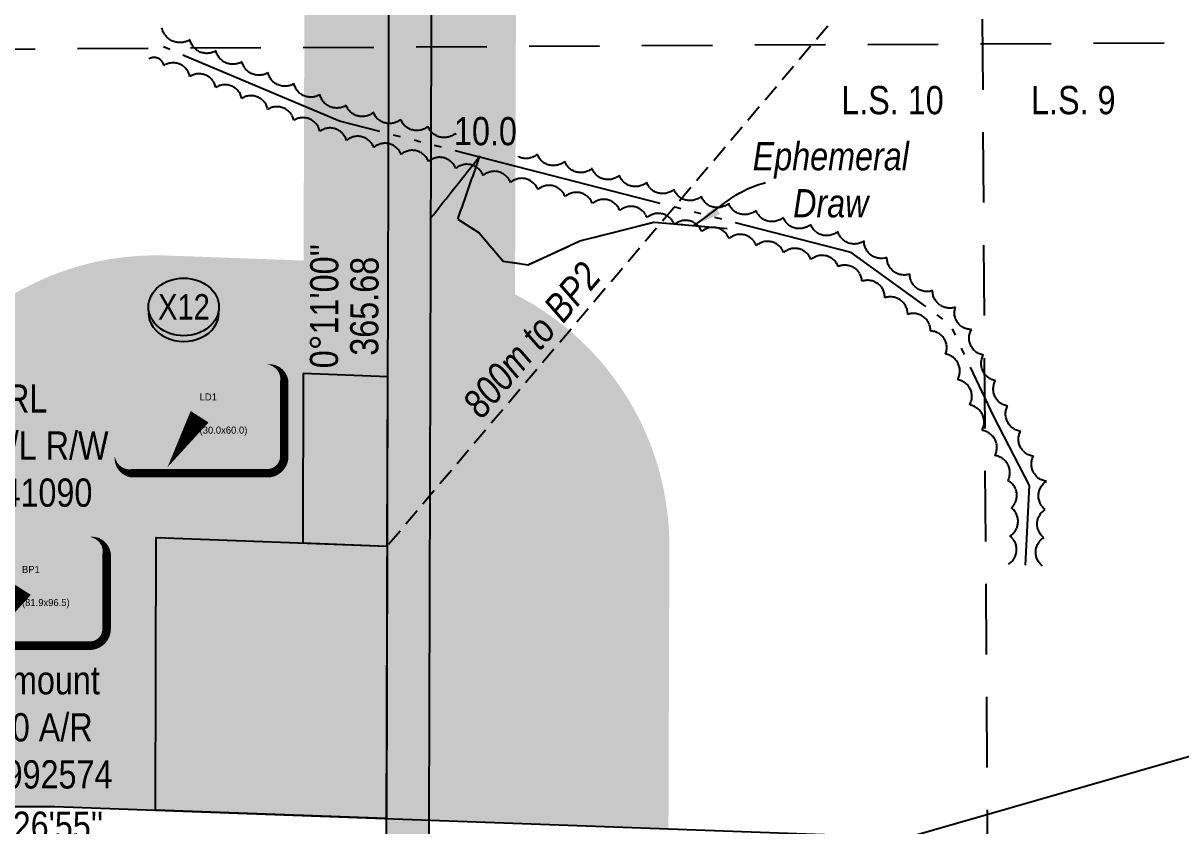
# Model space of a CAD drawing. Extents: x 522868 to 559106, y 6019929 to 6031707.
# Drawn here: x 526740.1 to 527150.3, y 6028995.2 to 6029279.4 of the extents above; entities that cross this region are included whole.
import ezdxf
from ezdxf.enums import TextEntityAlignment as Align

# ---------------------------------------------------------------- set-up
doc = ezdxf.new("R2018")
doc.units = 0
doc.header["$LTSCALE"] = 5
doc.header["$PDSIZE"] = 0.5
for name, pattern in [('0', [1, 1, 0]), ('foc-LSD', [8, 5, -3]), ('foc-SEISMIC', [20.5, 15, -1, 0.5, -1, 0.5, -1, 0.5, -1]), ('foc-TIELINE', [1.875, 1.25, -0.625]), ('foc-TOPO-ephemeral', [6.25, 3.125, -0.625, 0.625, -0.625, 0.625, -0.625])]:
    doc.linetypes.add(name, pattern=pattern)
doc.layers.get('Defpoints').update_dxf_attribs({"color": 9})
for name, color, linetype in [('AS-SEISMIC', 224, 'foc-SEISMIC'), ('F-RW', 190, 'Continuous'), ('L-BD', 7, 'Continuous'), ('L-SECTION-LSD', 7, 'foc-LSD'), ('P-BUFFER-H 30m', 51, 'Continuous'), ('P-CROSSINGS', 250, 'Continuous'), ('P-PROPOSED', 10, 'Continuous'), ('P-PROPOSED-H', 21, 'Continuous'), ('P-TEMP-BLOCKS', 250, 'Continuous'), ('P-TEMP-H', 41, 'Continuous'), ('P-TEMP_WORKSPACE', 46, 'Continuous'), ('T-BUSH', 110, '0'), ('T-DRAW', 143, 'foc-TOPO-ephemeral'), ('T-TIE', 201, 'foc-TIELINE'), ('T-WATER-T', 170, 'Continuous')]:
    doc.layers.add(name, color=color, linetype=linetype)
doc.layers.add('F-AR-T', color=190, linetype='Continuous', lineweight=9)
doc.layers.add('T-TIE-T', color=201, linetype='Continuous', lineweight=18)
doc.styles.add('100L', font='ARIALN.TTF', dxfattribs={"height": 11})
doc.styles.add('80CG', font='ARIALN.TTF', dxfattribs={"height": 10})
doc.styles.add('80L', font='ARIALN.TTF', dxfattribs={"height": 10})
doc.styles.add('80LS', font='ARIALNI.TTF', dxfattribs={"height": 10})
doc.styles.add('Crossing', font='ARIALN.TTF', dxfattribs={"height": 10})
doc.styles.add('foc-LtypeFont', font='ARIALN.TTF', dxfattribs={"height": 7.35})
doc.styles.get("Standard").update_dxf_attribs({"font": 'ARIALN.TTF'})
doc.linetypes.add('foc-TOPO-flowdirection-NOLINE', pattern='A,0,[">",foc-LtypeFont,S=0.3,R=0,X=0,Y=-0.945],-20,[">",foc-LtypeFont,S=0.3,R=0,X=0,Y=-0.945],0', length=20)
doc.dimstyles.new('Compass 5 000', dxfattribs={"dimscale": 5, "dimtxt": 9, "dimasz": 2, "dimexe": 0.2, "dimexo": 0.0625, "dimgap": 0.5, "dimtad": 0, "dimtih": 1, "dimtoh": 1, "dimzin": 0, "dimdsep": 46, "dimtxsty": '80CG', "dimcen": 0.1, "dimse1": 1, "dimse2": 1, "dimclrd": 256, "dimclrt": 256, "dimaunit": 1, "dimadec": 4, "dimazin": 0, "dimtfac": 0.06, "dimtofl": 0, "dimtmove": 0, "dimatfit": 1, "dimfxl": 0.2, "dimtolj": 1, "dimtzin": 0, "dimlwd": -1, "dimarcsym": 0})

# ---------------------------------------------------------------- blocks, each defined once
blk = doc.blocks.new('*D49')
at = {"layer": 'Defpoints', "color": 0, "transparency": 16777216}
for p in [(526694.55, 6028967.43), (526703.87, 6028967.38), (526703.75, 6028947.37)]:
    blk.add_point(p, dxfattribs=at)
at = {"layer": 'F-AR-T', "transparency": 16777216}
for p, q in [((526694.61, 6028977.43), (526694.94, 6029030.04)), ((526694.94, 6029030.04), (526704.94, 6029030.04)), ((526694.36, 6028937.43), (526694.3, 6028927.43))]:
    blk.add_line(p, q, dxfattribs=at)
for points in [[(526692.94, 6028977.44), (526696.28, 6028977.42), (526694.55, 6028967.43)], [(526692.69, 6028937.44), (526696.03, 6028937.42), (526694.42, 6028947.43)]]:
    blk.add_solid(points, dxfattribs=at)
at = {"layer": 'F-AR-T', "transparency": 16777216, "insert": (526739.23, 6029030.04), "char_height": 10, "attachment_point": 5, "style": '80CG'}
blk.add_mtext('\\A1;Paramount\\P20.00 A/R\\PLOC 992574', dxfattribs=at)
blk = doc.blocks.new('*U53')
h = blk.add_hatch(color=191)
edge = h.paths.add_edge_path()
edge.add_line((-24, -20), (24, -20))
edge.add_arc((24, -14), 6, 270, 360)
edge.add_line((30, -14), (30, 12.5))
edge.add_arc((24, 12.5), 6, 0, 90)
edge.add_line((24, 18.5), (-24, 18.5))
edge.add_arc((-24, 12.5), 6, 90, 180)
edge.add_line((-30, 12.5), (-30, -14))
edge.add_arc((-24, -14), 6, 180, 270)
at = {"color": 250, "flags": 128}
blk.add_lwpolyline([(-24, -20, 3, 3, 0), (24, -20, 3, 3, 0.414214), (30, -14, 3, 3, 0), (30, 12.5, 3, 0, 0.414214), (24, 18.5, 0, 0, 0), (-24, 18.5, 0, 0, 0.414214), (-30, 12.5, 0, 0, 0), (-30, -14, 0, 3, 0.414214)], format="xyseb", close=True, dxfattribs=at)
at = {"flags": 128}
blk.add_lwpolyline([(-11.38, -17.89, 0, 7.5, 0), (0, 0, 0, 0, 0)], format="xyseb", dxfattribs=at)
at = {"color": 250, "lineweight": 30, "flags": 104}
blk.add_attdef('TEMP_AREA_W1', text='', height=12, dxfattribs=at).set_placement((0, 8.26), align=Align.MIDDLE_CENTER)
blk.add_attdef('ENTER_TEXT', text='', height=9, dxfattribs=at).set_placement((0, -3.47), align=Align.TOP_CENTER)
blk = doc.blocks.new('xing2')
h = blk.add_hatch(color=50)
h.dxf.hatch_style = 1
edge = h.paths.add_edge_path()
edge.add_ellipse((0, 0), major_axis=(-12.5, 0), ratio=0.816297, start_angle=0, end_angle=360)
h = blk.add_hatch(color=250)
h.dxf.hatch_style = 1
edge = h.paths.add_edge_path()
edge.add_ellipse((0, -2.05), major_axis=(-12.5, 0), ratio=0.816297, start_angle=0, end_angle=180)
edge.add_line((12.5, -2.05), (12.5, 0))
edge.add_ellipse((0, 0), major_axis=(-12.5, 0), ratio=0.816297, start_angle=0, end_angle=180, ccw=False)
edge.add_line((-12.5, 0), (-12.5, -2.05))
at = {"color": 250}
blk.add_ellipse((0, 0), major_axis=(-12.5, 0), ratio=0.816297, dxfattribs=at)
blk.add_ellipse((0, -2.05), major_axis=(-12.5, 0), ratio=0.816297, start_param=0, end_param=3.141593, dxfattribs=at)
at = {"color": 250, "style": 'Crossing'}
blk.add_attdef('CROSSING', text='', height=9, dxfattribs=at).set_placement((0.09, 0.02), align=Align.MIDDLE_CENTER)
at = {"color": 250, "style": 'Crossing', "flags": 1}
for tag, p in [('OWNER', (0.09, -12.49)), ('DESCRIPTION', (0.09, -25.77)), ('LOCATION', (0.09, -39.3)), ('DWG_REF', (0.09, -52.84))]:
    blk.add_attdef(tag, text='', height=9, dxfattribs=at).set_placement(p, align=Align.MIDDLE_CENTER)
blk = doc.blocks.new('*D117')
at = {"layer": 'Defpoints', "color": 0, "transparency": 16777216}
for p in [(526683.54, 6029002.3), (526685.24, 6029002.3), (526685.22, 6028967.32)]:
    blk.add_point(p, dxfattribs=at)
at = {"layer": 'F-RW', "transparency": 16777216}
for p, q in [((526683.54, 6029012.3), (526683.6, 6029129.79)), ((526683.6, 6029129.79), (526693.6, 6029129.79)), ((526683.52, 6028957.32), (526683.51, 6028947.32))]:
    blk.add_line(p, q, dxfattribs=at)
for points in [[(526681.88, 6029012.3), (526685.21, 6029012.3), (526683.54, 6029002.3)], [(526681.85, 6028957.32), (526685.18, 6028957.32), (526683.52, 6028967.32)]]:
    blk.add_solid(points, dxfattribs=at)
at = {"layer": 'F-RW', "transparency": 16777216, "insert": (526733.07, 6029129.79), "char_height": 10, "attachment_point": 5, "style": '80CG'}
blk.add_mtext('\\A1;CNRL\\P35.00 P/L R/W\\PPLA 241090', dxfattribs=at)

msp = doc.modelspace()

# ---------------------------------------------------------------- hatches: boundary and pattern name
at = {"layer": 'P-BUFFER-H 30m'}
h = msp.add_hatch(color=256, dxfattribs=at)
h.dxf.hatch_style = 1
edge = h.paths.add_edge_path()
edge.add_line((526751.29, 6029002.078), (526968.661, 6028994.182))
edge.add_arc((526868.779, 6028997.81), 99.947, 357.91979, 359.8162)
edge.add_line((526968.726, 6028997.49), (526969.036, 6029093.955))
edge.add_arc((526869.089, 6029094.276), 99.947, 359.8162, 423.07251)
edge.add_line((526914.351, 6029183.387), (526914.757, 6029310.012))
edge.add_line((526914.757, 6029310.012), (526920.33, 6029320.715))
edge.add_line((526920.33, 6029320.715), (527165.442, 6029493.5))
edge.add_arc((527159.42, 6029522.873), 29.984, 281.5859, 305.18082)
edge.add_line((527176.696, 6029498.366), (527188.949, 6029507.004))
edge.add_arc((527171.674, 6029531.511), 29.984, 305.18082, 328.77574)
edge.add_line((527197.314, 6029515.968), (527300.335, 6029588.589))
edge.add_line((527300.335, 6029588.589), (527333.437, 6029611.949))
edge.add_arc((527327.38, 6029641.315), 29.984, 281.65438, 297.87128)
edge.add_arc((527386.134, 6029704.186), 99.947, 243.41027, 305.21084)
edge.add_line((527443.762, 6029622.525), (527525.465, 6029680.184))
edge.add_arc((527467.837, 6029761.844), 99.947, 305.21084, 368.46716)
edge.add_line((527566.695, 6029776.561), (527873.652, 6029993.182))
edge.add_line((527873.652, 6029993.182), (527892.042, 6029999.018))
edge.add_line((527892.042, 6029999.018), (528075.62, 6029999.018))
edge.add_line((528075.62, 6029999.018), (528102.486, 6029997.448))
edge.add_line((528102.486, 6029997.448), (528043.957, 6030073.978))
edge.add_line((528043.957, 6030073.978), (527867.649, 6030073.978))
edge.add_arc((527867.649, 6030043.994), 29.984, 90, 125.21084)
edge.add_line((527850.36, 6030068.492), (527532.209, 6029843.971))
edge.add_line((527532.209, 6029843.971), (527503.947, 6029884.019))
edge.add_arc((527422.287, 6029826.39), 99.947, 35.21084, 125.21084)
edge.add_line((527364.659, 6029908.051), (527282.955, 6029850.392))
edge.add_arc((527340.583, 6029768.732), 99.947, 125.21084, 215.21084)
edge.add_line((527258.923, 6029711.103), (527287.185, 6029671.056))
edge.add_line((527287.185, 6029671.056), (527257.133, 6029649.848))
edge.add_line((527257.133, 6029649.848), (527154.089, 6029577.21))
edge.add_arc((527160.158, 6029547.846), 29.984, 101.67928, 125.21084)
edge.add_line((527142.87, 6029572.345), (527130.621, 6029563.7))
edge.add_arc((527147.909, 6029539.202), 29.984, 125.21084, 148.64469)
edge.add_line((527122.304, 6029554.804), (526852.602, 6029364.686))
edge.add_arc((526869.878, 6029340.178), 29.984, 125.18082, 179.8162)
edge.add_line((526839.894, 6029340.275), (526839.429, 6029195.366))
edge.add_line((526839.429, 6029195.366), (526790.869, 6029197.13))
edge.add_arc((526787.241, 6029097.249), 99.947, 87.91979, 179.8162)
edge.add_line((526687.294, 6029097.569), (526686.988, 6029002.141))
edge.add_line((526686.988, 6029002.141), (526735.587, 6029002.117))
edge.add_line((526735.587, 6029002.117), (526751.29, 6029002.078))
edge = h.paths.add_edge_path()
edge.add_line((526746.386, 6028962.105), (526772.897, 6028960.848))
edge.add_line((526772.897, 6028960.848), (526768.455, 6028961.066))
edge.add_line((526768.455, 6028961.066), (526746.185, 6028967.109))
edge.add_line((526746.185, 6028967.109), (526746.17, 6028962.123))
edge.add_line((526746.17, 6028962.123), (526746.125, 6028947.103))
edge.add_line((526746.125, 6028947.103), (526736.013, 6028947.166))
edge.add_line((526736.013, 6028947.166), (526735.909, 6028914.841))
edge.add_arc((526786.932, 6029000.783), 99.947, 239.30304, 267.91979)
edge.add_line((526783.304, 6028900.902), (526865.151, 6028897.929))
edge.add_arc((526868.779, 6028997.81), 99.947, 267.91979, 268.38584)
edge.add_line((526865.964, 6028897.903), (526866.114, 6028941.421))
edge.add_line((526866.114, 6028941.421), (526746.342, 6028947.098))
edge.add_line((526746.342, 6028947.098), (526746.386, 6028962.105))
at = {"layer": 'P-PROPOSED-H', "linetype": 'Continuous'}
h = msp.add_hatch(color=256, dxfattribs=at)
h.dxf.hatch_style = 1
h.paths.add_polyline_path([(527339.629, 6029649.96), (527327.38, 6029641.315), (527325.939, 6029643.357), (527283.046, 6029613.087), (527170.229, 6029533.56), (527171.674, 6029531.511), (527159.42, 6029522.873), (527157.976, 6029524.922), (526897.098, 6029341.024), (526884.797, 6029317.394), (526883.638, 6028956.14), (526872.377, 6028956.133), (526868.646, 6028956.312), (526869.878, 6029340.178), (527149.338, 6029537.176), (527147.909, 6029539.202), (527160.158, 6029547.846), (527161.591, 6029545.814), (527274.408, 6029625.341), (527317.295, 6029655.606), (527315.854, 6029657.648), (527328.104, 6029666.292), (527329.544, 6029664.25), (527867.649, 6030043.994), (528076.933, 6030043.994), (528160.432, 6030039.117), (528416.759, 6030016.611), (528499.025, 6030010.008), (528499.224, 6030012.499), (528514.164, 6030011.302), (528513.965, 6030008.809), (528643.985, 6029998.374), (528689.699, 6029994.705), (528689.898, 6029997.196), (528704.843, 6029995.997), (528704.643, 6029993.506), (528932.963, 6029975.182), (529100.692, 6029958.07), (529219.551, 6029948.169), (529399.956, 6029946.538), (529405.324, 6029946.534), (529405.326, 6029949.033), (529420.318, 6029949.021), (529420.316, 6029946.522), (529630.599, 6029946.358), (529759.496, 6029947.855), (529989.84, 6029954.006), (530113.112, 6029954.523), (530101.633, 6029939.483), (529990.072, 6029939.015), (529759.783, 6029932.865), (529630.681, 6029931.366), (529420.304, 6029931.53), (529420.302, 6029929.032), (529405.31, 6029929.043), (529405.312, 6029931.542), (529399.883, 6029931.546), (529218.86, 6029933.182), (529099.309, 6029943.141), (528931.603, 6029960.251), (528703.443, 6029978.562), (528703.243, 6029976.071), (528688.299, 6029977.271), (528688.499, 6029979.761), (528642.785, 6029983.43), (528512.769, 6029993.865), (528512.57, 6029991.376), (528497.625, 6029992.574), (528497.825, 6029995.064), (528415.504, 6030001.671), (528159.339, 6030024.163), (528076.495, 6030029.002), (527887.398, 6030029.002), (527860.157, 6030020.358), (527338.188, 6029652.001)])
at = {"layer": 'P-TEMP-H', "linetype": 'Continuous'}
h = msp.add_hatch(color=256, dxfattribs=at)
h.dxf.hatch_style = 1
h.paths.add_polyline_path([(526839.3, 6029155.366), (526839.108, 6029095.365), (526869.089, 6029094.276), (526869.281, 6029154.244)])
h = msp.add_hatch(color=256, dxfattribs=at)
h.dxf.hatch_style = 1
h.paths.add_polyline_path([(526786.932, 6029000.783), (526787.241, 6029097.249), (526869.089, 6029094.276), (526868.779, 6028997.81)])

# ---------------------------------------------------------------- linework, layer by layer
at = {"layer": 'F-RW', "linetype": 'Continuous', "flags": 128}
msp.add_lwpolyline([(526580.871, 6029002.192), (526619.971, 6029002.173), (526735.587, 6029002.117), (526751.29, 6029002.078), (527053.15, 6028991.114), (527581.385, 6029142.823)], dxfattribs=at)
at = {"layer": 'L-SECTION-LSD', "flags": 128}
for points in [[(527077.545, 6029680.844), (527082.404, 6028863.356)], [(526679.334, 6029269.984), (527480.615, 6029274.215)]]:
    msp.add_lwpolyline(points, dxfattribs=at)
at = {"layer": 'P-PROPOSED', "flags": 128}
msp.add_lwpolyline([(526884.797, 6029317.394), (526883.638, 6028956.14), (526872.377, 6028956.133), (526868.646, 6028956.312), (526869.878, 6029340.178)], dxfattribs=at)
at = {"layer": 'P-TEMP_WORKSPACE'}
for points in [[(526839.3, 6029155.366), (526839.108, 6029095.365), (526869.089, 6029094.276), (526869.281, 6029154.244)], [(526786.932, 6029000.783), (526787.241, 6029097.249), (526869.089, 6029094.276), (526868.779, 6028997.81)]]:
    msp.add_lwpolyline(points, close=True, dxfattribs=at)
at = {"layer": 'T-BUSH', "flags": 128}
for points in [[(526893.358, 6029240.017, -0.0160029), (526893.209, 6029240.378, -0.5205671), (526883.527, 6029242.859, -0.5205671), (526873.845, 6029245.34, -0.5205671), (526864.163, 6029247.822, -0.5205671), (526854.481, 6029250.303, -0.5205671), (526845.25, 6029254.123, -0.5205671), (526836.04, 6029258.004, -0.5205671), (526826.83, 6029261.886, -0.5205671), (526817.62, 6029265.768, -0.5205671), (526808.409, 6029269.649, -0.5205671), (526799.199, 6029273.531, -0.5205671), (526789.2, 6029277.745)], [(527089.227, 6029087.869, 0.5205671), (527089.732, 6029097.851, 0.5205671), (527090.236, 6029107.833, 0.5205671), (527088.995, 6029117.437, 0.5205671), (527084.406, 6029126.317, 0.5205671), (527079.818, 6029135.196, 0.5205671), (527075.455, 6029144.187, 0.5205671), (527071.172, 6029153.217, 0.5205671), (527066.889, 6029162.248, 0.5205671), (527061.576, 6029170.423, 0.5205671), (527053.485, 6029176.29, 0.5205671), (527045.393, 6029182.156, 0.5205671), (527037.301, 6029188.023, 0.5205671), (527028.896, 6029193.222, 0.5205671), (527019.214, 6029195.704, 0.5205671), (527009.532, 6029198.185, 0.5205671), (526999.85, 6029200.666, 0.5205671), (526990.168, 6029203.147, 0.5205671), (526980.486, 6029205.629, 0.5205671), (526970.805, 6029208.11, 0.5205671), (526961.123, 6029210.591, 0.5205671), (526951.441, 6029213.072, 0.5205671), (526941.759, 6029215.554, 0.5205671), (526932.077, 6029218.035, 0.5205671), (526922.395, 6029220.516, 0.5205671), (526912.714, 6029222.998, 0.5205671), (526903.032, 6029225.479, 0.5205671), (526893.35, 6029227.96, 0.5205671), (526883.668, 6029230.441, 0.5205671), (526873.986, 6029232.923, 0.5205671), (526864.304, 6029235.404, 0.5205671), (526854.623, 6029237.885, 0.5205671), (526845.198, 6029241.13, 0.5205671), (526835.988, 6029245.011, 0.5205671), (526826.777, 6029248.893, 0.5205671), (526817.567, 6029252.774, 0.5205671), (526808.357, 6029256.656, 0.5205671), (526799.147, 6029260.538, 0.5205671), (526789.937, 6029264.419, 0.5205671), (526784.542, 6029266.693, 0.5205671)], [(527101.206, 6029087.264, -0.520567), (527101.71, 6029097.246, -0.5205671), (527102.214, 6029107.228, -0.5205671), (527102.624, 6029117.19, -0.5205671), (527098.035, 6029126.069, -0.5205671), (527093.446, 6029134.948, -0.5205671), (527088.892, 6029143.844, -0.5205671), (527084.609, 6029152.875, -0.5205671), (527080.326, 6029161.905, -0.5205671), (527076.043, 6029170.935, -0.5205671), (527070.402, 6029178.839, -0.5205671), (527062.311, 6029184.705, -0.5205671), (527054.219, 6029190.572, -0.5205671), (527046.127, 6029196.438, -0.5205671), (527038.035, 6029202.305, -0.5205671), (527028.754, 6029205.64, -0.5205671), (527019.072, 6029208.121, -0.5205671), (527009.391, 6029210.602, -0.5205671), (526999.709, 6029213.084, -0.5205671), (526990.027, 6029215.565, -0.5205671), (526980.345, 6029218.046, -0.5205671), (526970.663, 6029220.527, -0.5205671), (526960.981, 6029223.009, -0.5205671), (526951.3, 6029225.49, -0.5205671), (526941.618, 6029227.971, -0.5205671), (526931.936, 6029230.453, -0.5205671), (526922.254, 6029232.934, -0.3059863), (526915.472, 6029232.149, -0.3059863)]]:
    msp.add_lwpolyline(points, format="xyb", dxfattribs=at)
at = {"layer": 'T-DRAW', "flags": 128}
msp.add_lwpolyline([(526894.101, 6029210.024), (526901.668, 6029205.177), (526910.114, 6029195.15), (526919.045, 6029193.877), (526937.357, 6029202.296), (526963.656, 6029208.966), (526989.566, 6029206.751)], dxfattribs=at)
at = {"layer": 'T-DRAW', "linetype": 'foc-TOPO-flowdirection-NOLINE', "flags": 128}
msp.add_lwpolyline([(526894.101, 6029210.024), (526901.668, 6029205.177), (526910.114, 6029195.15), (526919.045, 6029193.877), (526937.357, 6029202.296), (526963.656, 6029208.966), (526989.566, 6029206.751)], dxfattribs=at)

# ---------------------------------------------------------------- block references
at = {"layer": 'P-CROSSINGS', "linetype": 'Continuous', "xscale": 0.99947305, "yscale": 0.99947305, "zscale": 0.99947305}
msp.add_blockref('xing2', (526796.949, 6029178.946), dxfattribs=at).add_auto_attribs({'CROSSING': 'X12'})
at = {"layer": 'P-TEMP-BLOCKS'}
ref = msp.add_blockref('*U53', (526802.579, 6029140.052), dxfattribs=at)
lines = msp.add_mtext('LD1', dxfattribs={"layer": '0', "color": 250, "insert": (526802.579, 6029148.317), "char_height": 2.5, "attachment_point": 1})
ref.add_attrib('TEMP_AREA_W1', '', (526802.579, 6029148.317), dxfattribs={"flags": 104}).embed_mtext(lines)
lines = msp.add_mtext('(30.0x60.0)', dxfattribs={"layer": '0', "color": 250, "insert": (526802.582, 6029136.582), "char_height": 2.5, "attachment_point": 1})
ref.add_attrib('ENTER_TEXT', '', (526802.582, 6029136.582), dxfattribs={"flags": 104}).embed_mtext(lines)
ref = msp.add_blockref('*U53', (526739.643, 6029078.995), dxfattribs=at)
lines = msp.add_mtext('BP1', dxfattribs={"layer": '0', "color": 250, "insert": (526739.643, 6029087.26), "char_height": 2.5, "attachment_point": 1})
ref.add_attrib('TEMP_AREA_W1', '', (526739.643, 6029087.26), dxfattribs={"flags": 104}).embed_mtext(lines)
lines = msp.add_mtext('(81.9x96.5)', dxfattribs={"layer": '0', "color": 250, "insert": (526739.646, 6029075.525), "char_height": 2.5, "attachment_point": 1})
ref.add_attrib('ENTER_TEXT', '', (526739.646, 6029075.525), dxfattribs={"flags": 104}).embed_mtext(lines)

# ---------------------------------------------------------------- texts
at = {"layer": 'L-BD', "color": 5, "style": '80L'}
for s, p in [("0°11'00''", (526846.713, 6029179.216)), ('365.68', (526860.955, 6029179.17))]:
    msp.add_text(s, height=9.9947, rotation=89.8162, dxfattribs=at).set_placement(p, align=Align.MIDDLE)
at = {"layer": 'L-BD', "linetype": 'Continuous', "insert": (526740.049, 6029000.263), "char_height": 9.99473, "width": 62.04283, "attachment_point": 2, "line_spacing_factor": 0.883147, "style": '80L'}
msp.add_mtext("262°26'55'' 123.46 (Tie)", dxfattribs=at)
at = {"layer": 'T-TIE-T', "linetype": 'Continuous'}
for s, height, rotation, style, p in [('10.0', 9.9947, 359.8162, '80L', (526903.87, 6029241.192)), ('800m to BP2', 9.99473, 49.71074, '80LS', (526920.176, 6029167.299))]:
    msp.add_text(s, height=height, rotation=rotation, dxfattribs=dict(at, style=style)).set_placement(p, align=Align.MIDDLE)
at = {"layer": 'T-WATER-T', "linetype": 'Continuous', "insert": (526998.263, 6029237.302), "char_height": 9.99473, "attachment_point": 1, "style": '80L'}
msp.add_mtext_dynamic_manual_height_columns('\\pxqc;{\\fArial Narrow|b0|i1|c0|p34;Ephemeral Draw}', width=55.95045, gutter_width=49.974, heights=[0], dxfattribs=at)

# ---------------------------------------------------------------- dimensions: what is measured, and where the dimension line sits
at = {"layer": 'F-AR-T'}
dim = msp.add_linear_dim(base=(526694.547, 6028967.434), p1=(526703.748, 6028947.368), p2=(526703.874, 6028967.375), angle=89.6395, text='Paramount\\P20.00 A/R\\PLOC 992574', dimstyle='Compass 5 000', dxfattribs=at)
dim.commit()
dim.dimension.update_dxf_attribs({"geometry": '*D49', "text_midpoint": (526739.232, 6029030.039), "dimtype": 161})
at = {"layer": 'F-RW'}
dim = msp.add_linear_dim(base=(526683.537, 6029002.301), p1=(526685.219, 6028967.319), p2=(526685.236, 6029002.3), angle=89.97228, text='CNRL\\P35.00 P/L R/W\\PPLA 241090', dimstyle='Compass 5 000', dxfattribs=at)
dim.commit()
dim.dimension.update_dxf_attribs({"geometry": '*D117', "text_midpoint": (526733.071, 6029129.792), "dimtype": 161})

# ---------------------------------------------------------------- leaders
at = {"layer": 'T-TIE-T', "linetype": 'Continuous', "path_type": 1}
for points in [[(526884.453, 6029210.341), (526901.906, 6029232.391)], [(526894.101, 6029210.024), (526901.906, 6029232.391)]]:
    msp.add_leader(points, dimstyle='Compass 5 000', override={"dimgap": 0.5, "dimtad": 0}, dxfattribs=at)
at = {"layer": 'T-WATER-T', "linetype": 'Continuous', "path_type": 1}
msp.add_leader([(526977.686, 6029207.767), (526999.993, 6029222.037), (527003.158, 6029222.985)], dimstyle='Compass 5 000', override={"dimgap": 0.5, "dimtad": 0}, dxfattribs=at)

# ---------------------------------------------------------------- next in the draw order: texts
at = {"layer": 'L-SECTION-LSD', "char_height": 9.99473, "attachment_point": 1, "style": '100L', "bg_fill": 3, "box_fill_scale": 1.5, "bg_fill_color": 256, "bg_fill_transparency": 0}
for s, width, insert in [('\\pxqr;L.S. 10', 36.93458, (527029.294, 6029257.154)), ('\\pxql;L.S. 9', 30.51119, (527097.217, 6029257.154))]:
    msp.add_mtext_dynamic_manual_height_columns(s, width=width, gutter_width=54.971, heights=[0], dxfattribs=dict(at, insert=insert))

# ---------------------------------------------------------------- next in the draw order: linework, layer by layer
at = {"layer": 'AS-SEISMIC', "flags": 128}
msp.add_lwpolyline([(527095.216, 6029087.567), (527096.638, 6029115.709), (527084.005, 6029140.155), (527068.524, 6029172.793), (527033.4, 6029198.259), (526852.136, 6029244.713), (526786.871, 6029272.219)], dxfattribs=at)
at = {"layer": 'T-TIE', "flags": 128}
msp.add_lwpolyline([(527025.155, 6029278.372), (526869.089, 6029094.276)], dxfattribs=at)

doc.saveas('drawing.dxf')
